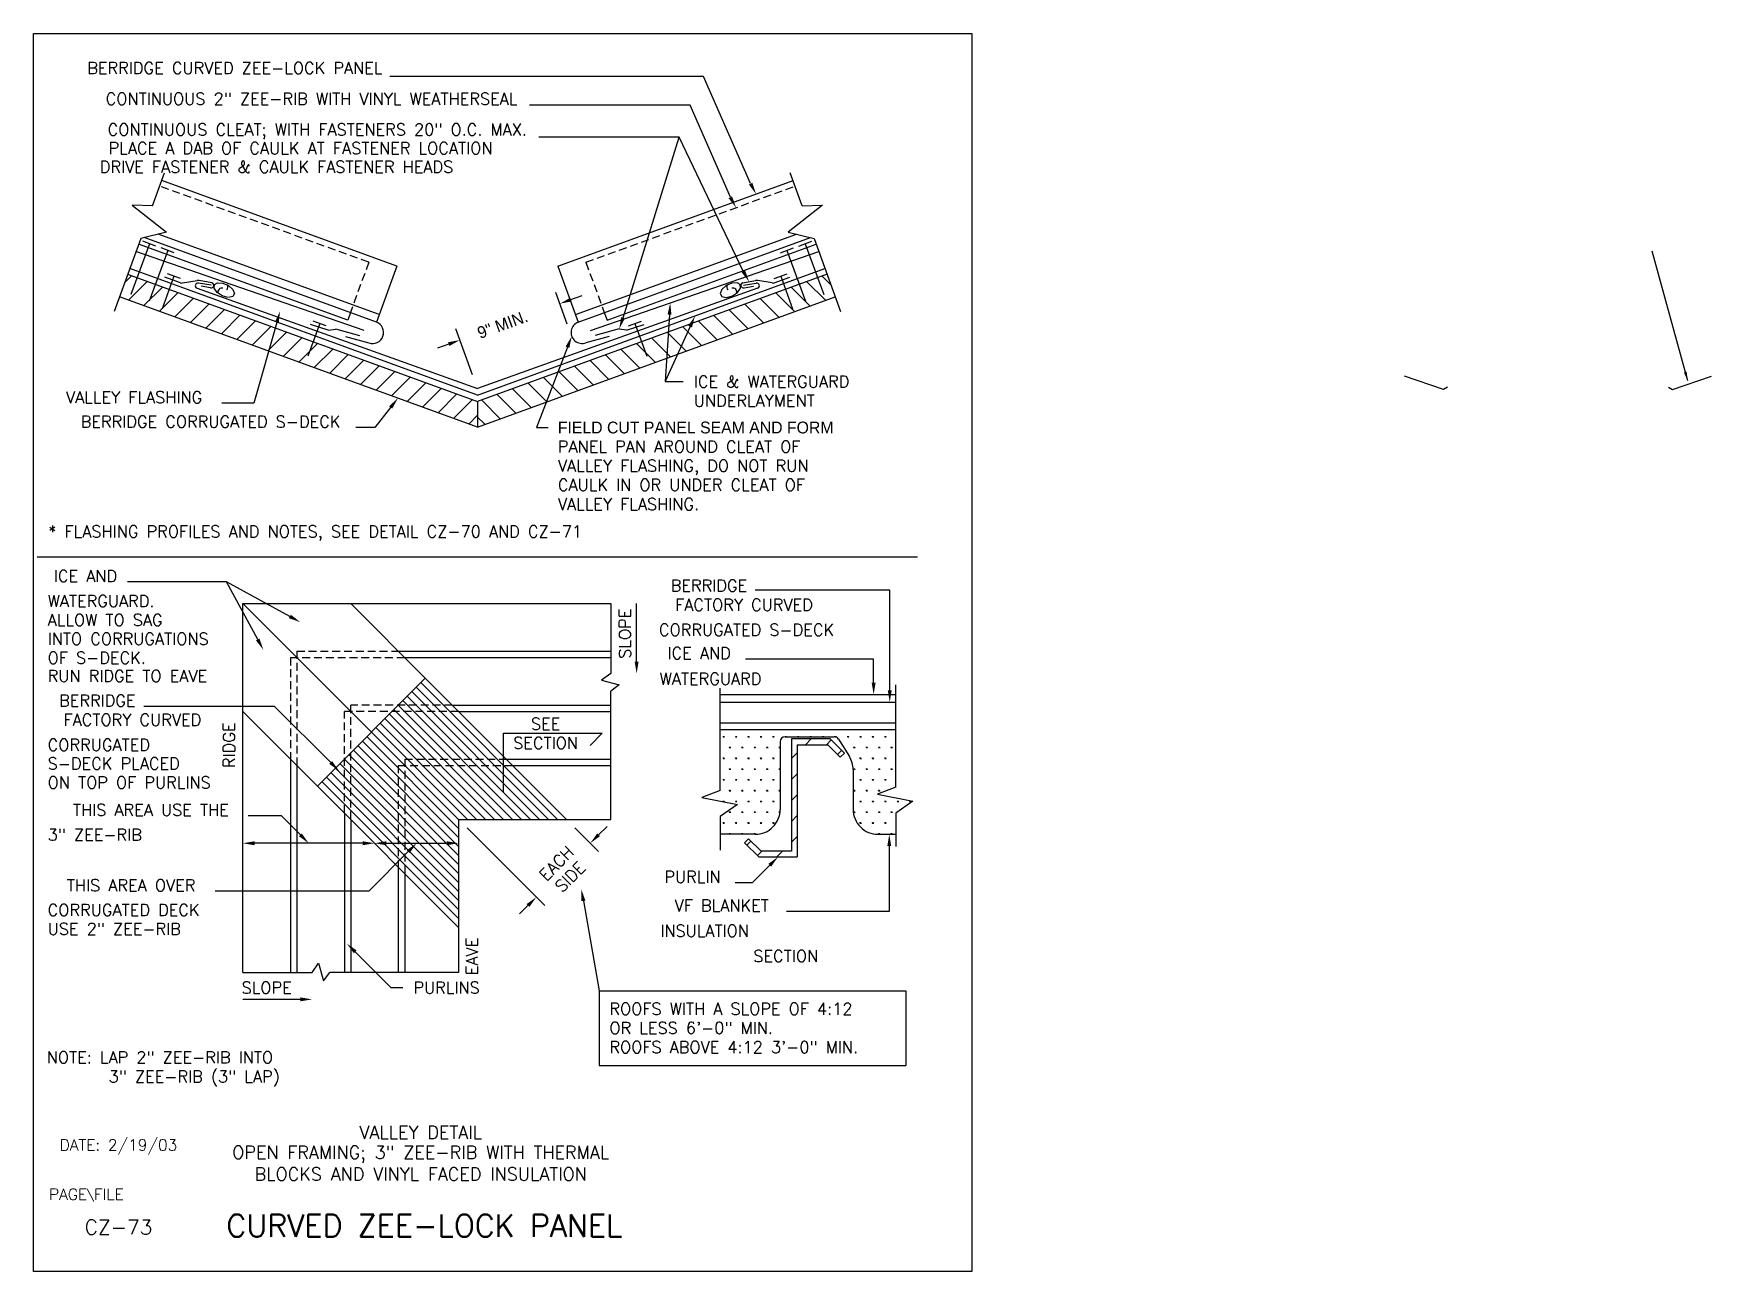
# Model space of a CAD drawing. Extents: x 0 to 67.4, y 0 to 49.7.
import ezdxf
from ezdxf.enums import TextEntityAlignment as Align

# ---------------------------------------------------------------- set-up
doc = ezdxf.new("R2010")
doc.units = 0
doc.header["$LTSCALE"] = 0.633317
doc.header["$MEASUREMENT"] = 0
doc.linetypes.add('HIDDENX2', pattern=[0.75, 0.5, -0.25])
doc.layers.get('0').update_dxf_attribs({"linetype": 'CONTINUOUS'})
for name, color, linetype in [('BORDER', 7, 'CONTINUOUS'), ('CMP-FLSH', 7, 'CONTINUOUS'), ('DIM-TXT', 7, 'CONTINUOUS'), ('STRCTR', 7, 'CONTINUOUS')]:
    doc.layers.add(name, color=color, linetype=linetype)
doc.styles.add('ROMANS', font='romans', dxfattribs={"height": 0.475})
doc.dimstyles.get("Standard").update_dxf_attribs({"dimtxt": 0.18, "dimasz": 0.18, "dimexe": 0.18, "dimexo": 0.0625, "dimgap": 0.09, "dimtad": 0, "dimtih": 1, "dimtoh": 1, "dimdec": 4, "dimzin": 0, "dimtxsty": 'ROMANS', "dimcen": 0.09, "dimazin": 3, "dimtfac": 1, "dimtdec": 4, "dimtofl": 0, "dimtmove": 0, "dimatfit": 3, "dimtolj": 1, "dimtzin": 0})

# ---------------------------------------------------------------- blocks, each defined once
blk = doc.blocks.new('*X0')
at = {"color": 0, "linetype": 'CONTINUOUS'}
for p, q in [((29.25, 22.95), (29.312, 22.95)), ((29.266, 22.95), (29.256, 22.967)), ((29.273, 22.95), (29.273, 22.975)), ((29.281, 22.95), (29.281, 22.981)), ((29.289, 22.95), (29.289, 22.975)), ((29.297, 22.95), (29.307, 22.967)), ((29.75, 22.95), (29.812, 22.95)), ((29.766, 22.95), (29.756, 22.967)), ((29.773, 22.95), (29.773, 22.975)), ((29.781, 22.95), (29.781, 22.981)), ((29.789, 22.95), (29.789, 22.975)), ((29.797, 22.95), (29.807, 22.967)), ((30.25, 22.95), (30.312, 22.95)), ((30.266, 22.95), (30.256, 22.967)), ((30.273, 22.95), (30.273, 22.975)), ((30.281, 22.95), (30.281, 22.981)), ((30.289, 22.95), (30.289, 22.975)), ((30.297, 22.95), (30.307, 22.967)), ((30.75, 22.95), (30.812, 22.95)), ((30.766, 22.95), (30.756, 22.967)), ((30.773, 22.95), (30.773, 22.975)), ((30.781, 22.95), (30.781, 22.981)), ((30.789, 22.95), (30.789, 22.975)), ((30.797, 22.95), (30.807, 22.967)), ((31.25, 22.95), (31.312, 22.95)), ((31.266, 22.95), (31.256, 22.967)), ((31.273, 22.95), (31.273, 22.975)), ((31.281, 22.95), (31.281, 22.981)), ((31.289, 22.95), (31.289, 22.975)), ((31.297, 22.95), (31.307, 22.967)), ((31.763, 22.955), (31.756, 22.967)), ((31.773, 22.955), (31.773, 22.975)), ((31.781, 22.955), (31.781, 22.981)), ((31.789, 22.955), (31.789, 22.975)), ((31.8, 22.955), (31.807, 22.967)), ((32.263, 22.955), (32.256, 22.967)), ((32.273, 22.955), (32.273, 22.975)), ((32.281, 22.955), (32.281, 22.981)), ((32.289, 22.955), (32.289, 22.975)), ((32.3, 22.955), (32.307, 22.967)), ((32.763, 22.955), (32.756, 22.967)), ((32.773, 22.955), (32.773, 22.975)), ((32.781, 22.955), (32.781, 22.981)), ((32.789, 22.955), (32.789, 22.975)), ((32.8, 22.955), (32.807, 22.967)), ((33.263, 22.955), (33.256, 22.967)), ((33.273, 22.955), (33.273, 22.975)), ((33.281, 22.955), (33.281, 22.981)), ((33.289, 22.955), (33.289, 22.975)), ((33.3, 22.955), (33.307, 22.967)), ((33.765, 22.951), (33.756, 22.967)), ((33.77, 22.95), (33.812, 22.95)), ((33.773, 22.95), (33.773, 22.975)), ((33.781, 22.95), (33.781, 22.981)), ((33.789, 22.95), (33.789, 22.975)), ((33.797, 22.95), (33.807, 22.967)), ((34.25, 22.95), (34.312, 22.95)), ((34.266, 22.95), (34.256, 22.967)), ((34.273, 22.95), (34.273, 22.975)), ((34.281, 22.95), (34.281, 22.981)), ((34.289, 22.95), (34.289, 22.975)), ((34.297, 22.95), (34.307, 22.967)), ((34.75, 22.95), (34.812, 22.95)), ((34.766, 22.95), (34.756, 22.967)), ((34.773, 22.95), (34.773, 22.975)), ((34.781, 22.95), (34.781, 22.981)), ((34.789, 22.95), (34.789, 22.975)), ((34.797, 22.95), (34.807, 22.967)), ((35.25, 22.95), (35.312, 22.95)), ((35.266, 22.95), (35.256, 22.967)), ((35.273, 22.95), (35.273, 22.975)), ((35.281, 22.95), (35.281, 22.981)), ((35.289, 22.95), (35.289, 22.975)), ((35.297, 22.95), (35.307, 22.967)), ((35.75, 22.95), (35.812, 22.95)), ((35.766, 22.95), (35.756, 22.967)), ((35.773, 22.95), (35.773, 22.975)), ((35.781, 22.95), (35.781, 22.981)), ((35.789, 22.95), (35.789, 22.975)), ((35.797, 22.95), (35.807, 22.967)), ((29.5, 22.517), (29.562, 22.517)), ((29.516, 22.517), (29.506, 22.534)), ((29.523, 22.517), (29.523, 22.542)), ((29.531, 22.517), (29.531, 22.548)), ((29.539, 22.517), (29.539, 22.542)), ((29.547, 22.517), (29.557, 22.534)), ((30, 22.517), (30.062, 22.517)), ((30.016, 22.517), (30.006, 22.534)), ((30.023, 22.517), (30.023, 22.542)), ((30.031, 22.517), (30.031, 22.548)), ((30.039, 22.517), (30.039, 22.542)), ((30.047, 22.517), (30.057, 22.534)), ((30.5, 22.517), (30.562, 22.517)), ((30.516, 22.517), (30.506, 22.534)), ((30.523, 22.517), (30.523, 22.542)), ((30.531, 22.517), (30.531, 22.548)), ((30.539, 22.517), (30.539, 22.542)), ((30.547, 22.517), (30.557, 22.534)), ((31, 22.517), (31.062, 22.517)), ((31.016, 22.517), (31.006, 22.534)), ((31.023, 22.517), (31.023, 22.542)), ((31.031, 22.517), (31.031, 22.548)), ((31.039, 22.517), (31.039, 22.542)), ((31.047, 22.517), (31.057, 22.534)), ((31.5, 22.517), (31.548, 22.517)), ((31.516, 22.517), (31.506, 22.534)), ((31.523, 22.517), (31.523, 22.542)), ((31.531, 22.517), (31.531, 22.548)), ((31.539, 22.517), (31.539, 22.542)), ((31.547, 22.517), (31.548, 22.519)), ((34.5, 22.517), (34.562, 22.517)), ((34.516, 22.517), (34.506, 22.534)), ((34.523, 22.517), (34.523, 22.542)), ((34.531, 22.517), (34.531, 22.548)), ((34.539, 22.517), (34.539, 22.542)), ((34.547, 22.517), (34.557, 22.534)), ((35, 22.517), (35.062, 22.517)), ((35.016, 22.517), (35.006, 22.534)), ((35.023, 22.517), (35.023, 22.542)), ((35.031, 22.517), (35.031, 22.548)), ((35.039, 22.517), (35.039, 22.542)), ((35.047, 22.517), (35.057, 22.534)), ((35.5, 22.517), (35.562, 22.517)), ((35.516, 22.517), (35.506, 22.534)), ((35.523, 22.517), (35.523, 22.542)), ((35.531, 22.517), (35.531, 22.548)), ((35.539, 22.517), (35.539, 22.542)), ((35.547, 22.517), (35.557, 22.534)), ((36, 22.517), (36.062, 22.517)), ((36.016, 22.517), (36.006, 22.534)), ((36.023, 22.517), (36.023, 22.542)), ((36.031, 22.517), (36.031, 22.548)), ((36.039, 22.517), (36.039, 22.542)), ((36.047, 22.517), (36.057, 22.534)), ((29.25, 22.084), (29.312, 22.084)), ((29.266, 22.084), (29.256, 22.101)), ((29.273, 22.084), (29.273, 22.109)), ((29.281, 22.084), (29.281, 22.115)), ((29.289, 22.084), (29.289, 22.109)), ((29.297, 22.084), (29.307, 22.101)), ((29.5, 21.651), (29.562, 21.651)), ((29.516, 21.651), (29.506, 21.668)), ((29.523, 21.651), (29.523, 21.676)), ((29.531, 21.651), (29.531, 21.682)), ((29.539, 21.651), (29.539, 21.676)), ((29.547, 21.651), (29.557, 21.668)), ((29.75, 22.084), (29.812, 22.084)), ((29.766, 22.084), (29.756, 22.101)), ((29.773, 22.084), (29.773, 22.109)), ((29.781, 22.084), (29.781, 22.115)), ((29.789, 22.084), (29.789, 22.109)), ((29.797, 22.084), (29.807, 22.101)), ((30, 21.651), (30.062, 21.651)), ((30.016, 21.651), (30.006, 21.668)), ((30.023, 21.651), (30.023, 21.676)), ((30.031, 21.651), (30.031, 21.682)), ((30.039, 21.651), (30.039, 21.676)), ((30.047, 21.651), (30.057, 21.668)), ((30.25, 22.084), (30.312, 22.084)), ((30.266, 22.084), (30.256, 22.101)), ((30.273, 22.084), (30.273, 22.109)), ((30.281, 22.084), (30.281, 22.115)), ((30.289, 22.084), (30.289, 22.109)), ((30.297, 22.084), (30.307, 22.101)), ((30.5, 21.651), (30.562, 21.651)), ((30.516, 21.651), (30.506, 21.668)), ((30.523, 21.651), (30.523, 21.676)), ((30.531, 21.651), (30.531, 21.682)), ((30.539, 21.651), (30.539, 21.676)), ((30.547, 21.651), (30.557, 21.668)), ((30.75, 22.084), (30.812, 22.084)), ((30.766, 22.084), (30.756, 22.101)), ((30.773, 22.084), (30.773, 22.109)), ((30.781, 22.084), (30.781, 22.115)), ((30.789, 22.084), (30.789, 22.109)), ((30.797, 22.084), (30.807, 22.101)), ((31, 21.651), (31.062, 21.651)), ((31.016, 21.651), (31.006, 21.668)), ((31.023, 21.651), (31.023, 21.676)), ((31.031, 21.651), (31.031, 21.682)), ((31.039, 21.651), (31.039, 21.676)), ((31.047, 21.651), (31.057, 21.668)), ((31.25, 22.084), (31.312, 22.084)), ((31.266, 22.084), (31.256, 22.101)), ((31.273, 22.084), (31.273, 22.109)), ((31.281, 22.084), (31.281, 22.115)), ((31.289, 22.084), (31.289, 22.109)), ((31.297, 22.084), (31.307, 22.101)), ((31.5, 21.651), (31.548, 21.651)), ((31.516, 21.651), (31.506, 21.668)), ((31.523, 21.651), (31.523, 21.676)), ((31.531, 21.651), (31.531, 21.682)), ((31.539, 21.651), (31.539, 21.676)), ((31.547, 21.651), (31.548, 21.653)), ((34.5, 21.651), (34.562, 21.651)), ((34.516, 21.651), (34.506, 21.668)), ((34.523, 21.651), (34.523, 21.676)), ((34.531, 21.651), (34.531, 21.682)), ((34.539, 21.651), (34.539, 21.676)), ((34.547, 21.651), (34.557, 21.668)), ((34.75, 22.084), (34.812, 22.084)), ((34.766, 22.084), (34.756, 22.101)), ((34.773, 22.084), (34.773, 22.109)), ((34.781, 22.084), (34.781, 22.115)), ((34.789, 22.084), (34.789, 22.109)), ((34.797, 22.084), (34.807, 22.101)), ((35, 21.651), (35.062, 21.651)), ((35.016, 21.651), (35.006, 21.668)), ((35.023, 21.651), (35.023, 21.676)), ((35.031, 21.651), (35.031, 21.682)), ((35.039, 21.651), (35.039, 21.676)), ((35.047, 21.651), (35.057, 21.668)), ((35.25, 22.084), (35.312, 22.084)), ((35.266, 22.084), (35.256, 22.101)), ((35.273, 22.084), (35.273, 22.109)), ((35.281, 22.084), (35.281, 22.115)), ((35.289, 22.084), (35.289, 22.109)), ((35.297, 22.084), (35.307, 22.101)), ((35.5, 21.651), (35.562, 21.651)), ((35.516, 21.651), (35.506, 21.668)), ((35.523, 21.651), (35.523, 21.676)), ((35.531, 21.651), (35.531, 21.682)), ((35.539, 21.651), (35.539, 21.676)), ((35.547, 21.651), (35.557, 21.668)), ((35.75, 22.084), (35.812, 22.084)), ((35.766, 22.084), (35.756, 22.101)), ((35.773, 22.084), (35.773, 22.109)), ((35.781, 22.084), (35.781, 22.115)), ((35.789, 22.084), (35.789, 22.109)), ((35.797, 22.084), (35.807, 22.101)), ((36, 21.651), (36.062, 21.651)), ((36.016, 21.651), (36.006, 21.668)), ((36.023, 21.651), (36.023, 21.676)), ((36.031, 21.651), (36.031, 21.682)), ((36.039, 21.651), (36.039, 21.676)), ((36.047, 21.651), (36.057, 21.668)), ((29.25, 21.218), (29.312, 21.218)), ((29.266, 21.218), (29.256, 21.235)), ((29.273, 21.218), (29.273, 21.243)), ((29.281, 21.218), (29.281, 21.249)), ((29.289, 21.218), (29.289, 21.243)), ((29.297, 21.218), (29.307, 21.235)), ((29.75, 21.218), (29.812, 21.218)), ((29.766, 21.218), (29.756, 21.235)), ((29.773, 21.218), (29.773, 21.243)), ((29.781, 21.218), (29.781, 21.249)), ((29.789, 21.218), (29.789, 21.243)), ((29.797, 21.218), (29.807, 21.235)), ((30.25, 21.218), (30.312, 21.218)), ((30.266, 21.218), (30.256, 21.235)), ((30.273, 21.218), (30.273, 21.243)), ((30.281, 21.218), (30.281, 21.249)), ((30.289, 21.218), (30.289, 21.243)), ((30.297, 21.218), (30.307, 21.235)), ((30.75, 21.218), (30.812, 21.218)), ((30.766, 21.218), (30.756, 21.235)), ((30.773, 21.218), (30.773, 21.243)), ((30.781, 21.218), (30.781, 21.249)), ((30.789, 21.218), (30.789, 21.243)), ((30.797, 21.218), (30.807, 21.235)), ((31.25, 21.218), (31.312, 21.218)), ((31.266, 21.218), (31.256, 21.235)), ((31.273, 21.218), (31.273, 21.243)), ((31.281, 21.218), (31.281, 21.249)), ((31.289, 21.218), (31.289, 21.243)), ((31.297, 21.218), (31.307, 21.235)), ((34.75, 21.218), (34.812, 21.218)), ((34.766, 21.218), (34.756, 21.235)), ((34.773, 21.218), (34.773, 21.243)), ((34.781, 21.218), (34.781, 21.249)), ((34.789, 21.218), (34.789, 21.243)), ((34.797, 21.218), (34.807, 21.235)), ((35.25, 21.218), (35.312, 21.218)), ((35.266, 21.218), (35.256, 21.235)), ((35.273, 21.218), (35.273, 21.243)), ((35.281, 21.218), (35.281, 21.249)), ((35.289, 21.218), (35.289, 21.243)), ((35.297, 21.218), (35.307, 21.235)), ((35.75, 21.218), (35.812, 21.218)), ((35.766, 21.218), (35.756, 21.235)), ((35.773, 21.218), (35.773, 21.243)), ((35.781, 21.218), (35.781, 21.249)), ((35.789, 21.218), (35.789, 21.243)), ((35.797, 21.218), (35.807, 21.235)), ((29.25, 20.352), (29.312, 20.352)), ((29.266, 20.352), (29.256, 20.369)), ((29.273, 20.352), (29.273, 20.377)), ((29.281, 20.352), (29.281, 20.383)), ((29.289, 20.352), (29.289, 20.377)), ((29.297, 20.352), (29.307, 20.369)), ((29.5, 20.785), (29.562, 20.785)), ((29.516, 20.785), (29.506, 20.802)), ((29.523, 20.785), (29.523, 20.81)), ((29.531, 20.785), (29.531, 20.816)), ((29.539, 20.785), (29.539, 20.81)), ((29.547, 20.785), (29.557, 20.802)), ((29.75, 20.352), (29.812, 20.352)), ((29.766, 20.352), (29.756, 20.369)), ((29.773, 20.352), (29.773, 20.377)), ((29.781, 20.352), (29.781, 20.383)), ((29.789, 20.352), (29.789, 20.377)), ((29.797, 20.352), (29.807, 20.369)), ((30, 20.785), (30.062, 20.785)), ((30.016, 20.785), (30.006, 20.802)), ((30.023, 20.785), (30.023, 20.81)), ((30.031, 20.785), (30.031, 20.816)), ((30.039, 20.785), (30.039, 20.81)), ((30.047, 20.785), (30.057, 20.802)), ((30.25, 20.352), (30.312, 20.352)), ((30.266, 20.352), (30.256, 20.369)), ((30.273, 20.352), (30.273, 20.377)), ((30.281, 20.352), (30.281, 20.383)), ((30.289, 20.352), (30.289, 20.377)), ((30.297, 20.352), (30.307, 20.369)), ((30.5, 20.785), (30.562, 20.785)), ((30.516, 20.785), (30.506, 20.802)), ((30.523, 20.785), (30.523, 20.81)), ((30.531, 20.785), (30.531, 20.816)), ((30.539, 20.785), (30.539, 20.81)), ((30.547, 20.785), (30.557, 20.802)), ((30.75, 20.352), (30.812, 20.352)), ((30.766, 20.352), (30.756, 20.369)), ((30.773, 20.352), (30.773, 20.377)), ((30.781, 20.352), (30.781, 20.383)), ((30.789, 20.352), (30.789, 20.377)), ((30.797, 20.352), (30.807, 20.369)), ((31, 20.785), (31.062, 20.785)), ((31.016, 20.785), (31.006, 20.802)), ((31.023, 20.785), (31.023, 20.81)), ((31.031, 20.785), (31.031, 20.816)), ((31.039, 20.785), (31.039, 20.81)), ((31.047, 20.785), (31.057, 20.802)), ((31.25, 20.352), (31.312, 20.352)), ((31.266, 20.352), (31.256, 20.369)), ((31.273, 20.352), (31.273, 20.377)), ((31.281, 20.352), (31.281, 20.383)), ((31.289, 20.352), (31.289, 20.377)), ((31.297, 20.352), (31.307, 20.369)), ((31.5, 20.785), (31.548, 20.785)), ((31.516, 20.785), (31.506, 20.802)), ((31.523, 20.785), (31.523, 20.81)), ((31.531, 20.785), (31.531, 20.816)), ((31.539, 20.785), (31.539, 20.81)), ((31.547, 20.785), (31.548, 20.787)), ((34.5, 20.785), (34.562, 20.785)), ((34.516, 20.785), (34.506, 20.802)), ((34.523, 20.785), (34.523, 20.81)), ((34.531, 20.785), (34.531, 20.816)), ((34.539, 20.785), (34.539, 20.81)), ((34.547, 20.785), (34.557, 20.802)), ((34.75, 20.352), (34.812, 20.352)), ((34.766, 20.352), (34.756, 20.369)), ((34.773, 20.352), (34.773, 20.377)), ((34.781, 20.352), (34.781, 20.383)), ((34.789, 20.352), (34.789, 20.377)), ((34.797, 20.352), (34.807, 20.369)), ((35, 20.785), (35.062, 20.785)), ((35.016, 20.785), (35.006, 20.802)), ((35.023, 20.785), (35.023, 20.81)), ((35.031, 20.785), (35.031, 20.816)), ((35.039, 20.785), (35.039, 20.81)), ((35.047, 20.785), (35.057, 20.802)), ((35.25, 20.352), (35.312, 20.352)), ((35.266, 20.352), (35.256, 20.369)), ((35.273, 20.352), (35.273, 20.377)), ((35.281, 20.352), (35.281, 20.383)), ((35.289, 20.352), (35.289, 20.377)), ((35.297, 20.352), (35.307, 20.369)), ((35.5, 20.785), (35.562, 20.785)), ((35.516, 20.785), (35.506, 20.802)), ((35.523, 20.785), (35.523, 20.81)), ((35.531, 20.785), (35.531, 20.816)), ((35.539, 20.785), (35.539, 20.81)), ((35.547, 20.785), (35.557, 20.802)), ((35.75, 20.352), (35.812, 20.352)), ((35.766, 20.352), (35.756, 20.369)), ((35.773, 20.352), (35.773, 20.377)), ((35.781, 20.352), (35.781, 20.383)), ((35.789, 20.352), (35.789, 20.377)), ((35.797, 20.352), (35.807, 20.369)), ((36.25, 20.352), (36.312, 20.352)), ((36.266, 20.352), (36.256, 20.369)), ((36.273, 20.352), (36.273, 20.377)), ((36.281, 20.352), (36.281, 20.383)), ((36.289, 20.352), (36.289, 20.377)), ((36.297, 20.352), (36.307, 20.369)), ((36.75, 20.352), (36.812, 20.352)), ((36.766, 20.352), (36.756, 20.369)), ((36.773, 20.352), (36.773, 20.377)), ((36.781, 20.352), (36.781, 20.383)), ((36.789, 20.352), (36.789, 20.377)), ((36.797, 20.352), (36.807, 20.369)), ((29.5, 19.919), (29.562, 19.919)), ((29.516, 19.919), (29.506, 19.936)), ((29.523, 19.919), (29.523, 19.944)), ((29.531, 19.919), (29.531, 19.95)), ((29.539, 19.919), (29.539, 19.944)), ((29.547, 19.919), (29.557, 19.936)), ((30, 19.919), (30.062, 19.919)), ((30.016, 19.919), (30.006, 19.936)), ((30.023, 19.919), (30.023, 19.944)), ((30.031, 19.919), (30.031, 19.95)), ((30.039, 19.919), (30.039, 19.944)), ((30.047, 19.919), (30.057, 19.936)), ((30.5, 19.919), (30.562, 19.919)), ((30.516, 19.919), (30.506, 19.936)), ((30.523, 19.919), (30.523, 19.944)), ((30.531, 19.919), (30.531, 19.95)), ((30.539, 19.919), (30.539, 19.944)), ((30.547, 19.919), (30.557, 19.936)), ((31, 19.919), (31.062, 19.919)), ((31.016, 19.919), (31.006, 19.936)), ((31.023, 19.919), (31.023, 19.944)), ((31.031, 19.919), (31.031, 19.95)), ((31.039, 19.919), (31.039, 19.944)), ((31.047, 19.919), (31.057, 19.936)), ((31.5, 19.919), (31.542, 19.919)), ((31.516, 19.919), (31.506, 19.936)), ((31.523, 19.919), (31.523, 19.944)), ((31.531, 19.919), (31.531, 19.95)), ((31.539, 19.919), (31.539, 19.944)), ((34.5, 19.919), (34.562, 19.919)), ((34.516, 19.919), (34.506, 19.936)), ((34.523, 19.919), (34.523, 19.944)), ((34.531, 19.919), (34.531, 19.95)), ((34.539, 19.919), (34.539, 19.944)), ((34.547, 19.919), (34.557, 19.936)), ((35, 19.919), (35.062, 19.919)), ((35.016, 19.919), (35.006, 19.936)), ((35.023, 19.919), (35.023, 19.944)), ((35.031, 19.919), (35.031, 19.95)), ((35.039, 19.919), (35.039, 19.944)), ((35.047, 19.919), (35.057, 19.936)), ((35.5, 19.919), (35.562, 19.919)), ((35.516, 19.919), (35.506, 19.936)), ((35.523, 19.919), (35.523, 19.944)), ((35.531, 19.919), (35.531, 19.95)), ((35.539, 19.919), (35.539, 19.944)), ((35.547, 19.919), (35.557, 19.936)), ((36, 19.919), (36.062, 19.919)), ((36.016, 19.919), (36.006, 19.936)), ((36.023, 19.919), (36.023, 19.944)), ((36.031, 19.919), (36.031, 19.95)), ((36.039, 19.919), (36.039, 19.944)), ((36.047, 19.919), (36.057, 19.936)), ((29.25, 19.486), (29.312, 19.486)), ((29.266, 19.486), (29.256, 19.503)), ((29.273, 19.486), (29.273, 19.511)), ((29.281, 19.486), (29.281, 19.517)), ((29.289, 19.486), (29.289, 19.511)), ((29.297, 19.486), (29.307, 19.503)), ((29.5, 19.053), (29.562, 19.053)), ((29.516, 19.053), (29.506, 19.07)), ((29.523, 19.053), (29.523, 19.078)), ((29.531, 19.053), (29.531, 19.084)), ((29.539, 19.053), (29.539, 19.078)), ((29.547, 19.053), (29.557, 19.07)), ((29.75, 19.486), (29.812, 19.486)), ((29.766, 19.486), (29.756, 19.503)), ((29.773, 19.486), (29.773, 19.511)), ((29.781, 19.486), (29.781, 19.517)), ((29.789, 19.486), (29.789, 19.511)), ((29.797, 19.486), (29.807, 19.503)), ((30, 19.053), (30.062, 19.053)), ((30.016, 19.053), (30.006, 19.07)), ((30.023, 19.053), (30.023, 19.078)), ((30.031, 19.053), (30.031, 19.084)), ((30.039, 19.053), (30.039, 19.078)), ((30.047, 19.053), (30.057, 19.07)), ((30.25, 19.486), (30.312, 19.486)), ((30.266, 19.486), (30.256, 19.503)), ((30.273, 19.486), (30.273, 19.511)), ((30.281, 19.486), (30.281, 19.517)), ((30.289, 19.486), (30.289, 19.511)), ((30.297, 19.486), (30.307, 19.503)), ((30.5, 19.053), (30.562, 19.053)), ((30.516, 19.053), (30.506, 19.07)), ((30.523, 19.053), (30.523, 19.078)), ((30.531, 19.053), (30.531, 19.084)), ((30.539, 19.053), (30.539, 19.078)), ((30.547, 19.053), (30.557, 19.07)), ((30.75, 19.486), (30.812, 19.486)), ((30.766, 19.486), (30.756, 19.503)), ((30.773, 19.486), (30.773, 19.511)), ((30.781, 19.486), (30.781, 19.517)), ((30.789, 19.486), (30.789, 19.511)), ((30.797, 19.486), (30.807, 19.503)), ((31.25, 19.486), (31.312, 19.486)), ((31.266, 19.486), (31.256, 19.503)), ((31.273, 19.486), (31.273, 19.511)), ((31.281, 19.486), (31.281, 19.517)), ((31.289, 19.486), (31.289, 19.511)), ((31.297, 19.486), (31.307, 19.503)), ((34.75, 19.486), (34.812, 19.486)), ((34.766, 19.486), (34.756, 19.503)), ((34.773, 19.486), (34.773, 19.511)), ((34.781, 19.486), (34.781, 19.517)), ((34.789, 19.486), (34.789, 19.511)), ((34.797, 19.486), (34.807, 19.503)), ((35.25, 19.486), (35.312, 19.486)), ((35.266, 19.486), (35.256, 19.503)), ((35.273, 19.486), (35.273, 19.511)), ((35.281, 19.486), (35.281, 19.517)), ((35.289, 19.486), (35.289, 19.511)), ((35.297, 19.486), (35.307, 19.503)), ((35.5, 19.053), (35.562, 19.053)), ((35.516, 19.053), (35.506, 19.07)), ((35.523, 19.053), (35.523, 19.078)), ((35.531, 19.053), (35.531, 19.084)), ((35.539, 19.053), (35.539, 19.078)), ((35.547, 19.053), (35.557, 19.07)), ((35.75, 19.486), (35.812, 19.486)), ((35.766, 19.486), (35.756, 19.503)), ((35.773, 19.486), (35.773, 19.511)), ((35.781, 19.486), (35.781, 19.517)), ((35.789, 19.486), (35.789, 19.511)), ((35.797, 19.486), (35.807, 19.503)), ((36, 19.053), (36.062, 19.053)), ((36.016, 19.053), (36.006, 19.07)), ((36.023, 19.053), (36.023, 19.078)), ((36.031, 19.053), (36.031, 19.084)), ((36.039, 19.053), (36.039, 19.078)), ((36.047, 19.053), (36.057, 19.07))]:
    blk.add_line(p, q, dxfattribs=at)
blk = doc.blocks.new('*X1')
at = {"color": 0, "linetype": 'CONTINUOUS'}
for p, q in [((32.426, 22.349), (32.654, 22.578)), ((33.265, 22.349), (33.454, 22.538)), ((31.865, 21.789), (32.094, 22.018)), ((33.712, 21.957), (33.874, 22.118)), ((31.865, 20.949), (32.094, 21.178)), ((31.865, 20.109), (32.094, 20.338)), ((31.865, 19.27), (32.094, 19.499)), ((30.07, 18.314), (30.232, 18.476)), ((31.865, 18.43), (32.094, 18.659)), ((30.49, 17.894), (30.663, 18.068)), ((31.274, 17.839), (31.503, 18.068))]:
    blk.add_line(p, q, dxfattribs=at)
blk = doc.blocks.new('*X3')
at = {"color": 0, "linetype": 'CONTINUOUS'}
for p, q in [((8.162, 16.117), (8.387, 16.342)), ((8.288, 15.58), (8.873, 16.165)), ((8.774, 15.403), (9.359, 15.988)), ((9.26, 15.226), (9.845, 15.811)), ((9.746, 15.049), (10.331, 15.634)), ((10.232, 14.872), (10.817, 15.457)), ((10.718, 14.695), (11.303, 15.28)), ((11.204, 14.518), (11.789, 15.104)), ((11.69, 14.341), (12.275, 14.927)), ((12.176, 14.165), (12.761, 14.75)), ((12.662, 13.988), (13.247, 14.573)), ((13.148, 13.811), (13.733, 14.396)), ((13.634, 13.634), (14.219, 14.219)), ((14.12, 13.457), (14.705, 14.042)), ((14.606, 13.28), (15.191, 13.865)), ((15.092, 13.103), (15.677, 13.688)), ((15.578, 12.926), (16.163, 13.511)), ((16.064, 12.749), (16.649, 13.335)), ((16.55, 12.573), (17.135, 13.158)), ((17.036, 12.396), (17.621, 12.981)), ((17.522, 12.219), (18.107, 12.804)), ((18.008, 12.042), (18.593, 12.627)), ((18.494, 11.865), (19.079, 12.45)), ((18.98, 11.688), (19.242, 11.95))]:
    blk.add_line(p, q, dxfattribs=at)
blk = doc.blocks.new('*X4')
at = {"color": 0, "linetype": 'CONTINUOUS'}
for p, q in [((29.685, 15.393), (29.1, 15.978)), ((30.171, 15.57), (29.586, 16.155)), ((30.343, 16.061), (30.072, 16.332)), ((28.227, 14.863), (27.642, 15.448)), ((28.713, 15.04), (28.128, 15.625)), ((29.199, 15.216), (28.614, 15.802)), ((26.769, 14.332), (26.183, 14.917)), ((27.255, 14.509), (26.669, 15.094)), ((27.741, 14.686), (27.155, 15.271)), ((25.311, 13.801), (24.725, 14.386)), ((25.797, 13.978), (25.211, 14.563)), ((26.283, 14.155), (25.697, 14.74)), ((23.853, 13.271), (23.267, 13.856)), ((24.339, 13.447), (23.753, 14.033)), ((24.825, 13.624), (24.239, 14.21)), ((22.394, 12.74), (21.809, 13.325)), ((22.88, 12.917), (22.295, 13.502)), ((23.366, 13.094), (22.781, 13.679)), ((20.936, 12.209), (20.351, 12.794)), ((21.422, 12.386), (20.837, 12.971)), ((21.908, 12.563), (21.323, 13.148)), ((19.964, 11.855), (19.379, 12.441)), ((20.45, 12.032), (19.865, 12.617)), ((19.478, 11.679), (19.242, 11.915))]:
    blk.add_line(p, q, dxfattribs=at)

msp = doc.modelspace()

# ---------------------------------------------------------------- linework, layer by layer
at = {"color": 5, "linetype": 'CONTINUOUS'}
for p, q in [((0, 0), (0, 49.733)), ((0, 49.733), (37.715, 49.733)), ((37.715, 49.733), (37.715, 0)), ((37.715, 0), (0, 0))]:
    msp.add_line(p, q, dxfattribs=at)
at = {"color": 1}
for p, q in [((56.679, 35.428), (55.11, 35.97)), ((65.88, 35.428), (67.449, 35.97)), ((56.838, 35.525), (56.679, 35.428)), ((65.721, 35.525), (65.88, 35.428))]:
    msp.add_line(p, q, dxfattribs=at)
at = {"layer": 'BORDER', "color": 5, "linetype": 'CONTINUOUS'}
msp.add_line((0.148, 28.706), (35.531, 28.706), dxfattribs=at)
at = {"layer": 'CMP-FLSH', "color": 9, "linetype": 'HIDDENX2'}
for p, q in [((13.473, 40.543), (5.07, 43.602)), ((22.206, 40.543), (30.61, 43.602)), ((13.473, 40.543), (12.737, 38.52)), ((22.206, 40.543), (22.942, 38.52))]:
    msp.add_line(p, q, dxfattribs=at)
at = {"layer": 'CMP-FLSH', "color": 1, "linetype": 'CONTINUOUS'}
for p, q in [((14.598, 40.384), (5.151, 43.823)), ((21.082, 40.384), (30.529, 43.823)), ((12.628, 38.22), (4.224, 41.278)), ((13.781, 38.14), (4.449, 41.537)), ((13.891, 38.441), (5.009, 41.674)), ((21.789, 38.441), (30.67, 41.674)), ((21.898, 38.14), (31.23, 41.537)), ((23.052, 38.22), (31.455, 41.278)), ((5.903, 39.72), (5.273, 39.949)), ((5.985, 39.713), (6.571, 39.815)), ((7.171, 39.721), (6.662, 39.811)), ((14.598, 40.384), (13.781, 38.14)), ((21.082, 40.384), (21.898, 38.14)), ((28.509, 39.721), (29.017, 39.811)), ((29.694, 39.713), (29.109, 39.815)), ((29.777, 39.72), (30.407, 39.949)), ((6.58, 39.503), (17.84, 35.479)), ((7.143, 39.618), (6.635, 39.708)), ((7.116, 39.516), (6.737, 39.583)), ((29.1, 39.503), (17.84, 35.479)), ((28.536, 39.618), (29.045, 39.708)), ((28.564, 39.516), (28.942, 39.583)), ((12.737, 38.52), (12.628, 38.22)), ((22.942, 38.52), (23.052, 38.22)), ((11.845, 37.812), (11.133, 38.049)), ((11.845, 37.812), (12.138, 37.863)), ((12.135, 37.864), (13.108, 37.603)), ((23.545, 37.864), (22.571, 37.603)), ((23.834, 37.812), (23.542, 37.863)), ((23.834, 37.812), (24.547, 38.049)), ((12.54, 37.56), (13.478, 37.308)), ((23.14, 37.56), (22.201, 37.308))]:
    msp.add_line(p, q, dxfattribs=at)
at = {"layer": 'CMP-FLSH', "color": 6, "linetype": 'CONTINUOUS'}
for p, q in [((4.657, 41.291), (3.916, 39.253)), ((4.921, 41.195), (4.394, 41.387)), ((30.759, 41.195), (31.285, 41.387)), ((31.022, 41.291), (31.764, 39.253)), ((13.293, 37.807), (4.115, 40.977)), ((5.395, 41.022), (4.653, 38.984)), ((5.658, 40.927), (5.132, 41.118)), ((22.387, 37.807), (31.565, 40.977)), ((30.022, 40.927), (30.548, 41.118)), ((30.285, 41.022), (31.027, 38.984)), ((17.84, 35.205), (3.865, 40.291)), ((5.643, 39.985), (5.167, 38.678)), ((5.906, 39.889), (5.379, 40.081)), ((17.84, 35.205), (31.815, 40.291)), ((29.774, 39.889), (30.3, 40.081)), ((30.037, 39.985), (30.513, 38.678)), ((11.503, 38.084), (11.027, 36.777)), ((11.766, 37.989), (11.239, 38.18)), ((23.914, 37.989), (24.44, 38.18)), ((24.177, 38.084), (24.653, 36.777)), ((13.579, 21.67), (8.415, 26.833)), ((15.748, 23.839), (12.753, 26.833)), ((11.41, 19.5), (15.748, 23.839)), ((27.607, 23.177), (34.656, 23.177)), ((11.41, 19.5), (8.415, 22.495))]:
    msp.add_line(p, q, dxfattribs=at)
at = {"layer": 'CMP-FLSH', "color": 4, "linetype": 'CONTINUOUS'}
for p, q in [((27.607, 22.874), (34.656, 22.874)), ((27.607, 22.037), (34.656, 22.037))]:
    msp.add_line(p, q, dxfattribs=at)
at = {"layer": 'CMP-FLSH', "color": 6, "linetype": 'CONTINUOUS', "extrusion": (0, 0, -1), "flags": 128}
for points in [[(-7.815, 39.134), (-7.588, 39.197), (-7.383, 39.333), (-7.266, 39.499), (-7.272, 39.645), (-7.4, 39.723), (-7.61, 39.711), (-7.836, 39.611), (-8.008, 39.455), (-8.072, 39.292), (-8.009, 39.172), (-7.837, 39.132)], [(-27.864, 39.134), (-28.092, 39.197), (-28.296, 39.333), (-28.414, 39.499), (-28.407, 39.645), (-28.279, 39.723), (-28.07, 39.711), (-27.844, 39.611), (-27.672, 39.455), (-27.607, 39.292), (-27.671, 39.172), (-27.842, 39.132)]]:
    msp.add_lwpolyline(points, dxfattribs=at)
at = {"layer": 'CMP-FLSH', "color": 1, "linetype": 'CONTINUOUS'}
for centre, radius, start, end in [((6.608, 39.606), 0.212, 75.00016, 99.89261), ((29.072, 39.606), 0.212, 80.10739, 104.99984), ((5.958, 39.87), 0.16, 250, 279.89261), ((6.608, 39.606), 0.106, 75.00016, 255.00016), ((7.143, 39.618), 0.106, 255.00016, 75.00016), ((28.536, 39.618), 0.106, 104.99984, 284.99984), ((29.072, 39.606), 0.106, 284.99984, 104.99984), ((29.722, 39.87), 0.16, 260.10739, 290), ((13.63, 37.724), 0.443, 250.00001, 70.00001), ((22.05, 37.724), 0.443, 109.99999, 289.99999)]:
    msp.add_arc(centre, radius, start, end, dxfattribs=at)
at = {"layer": 'CMP-FLSH', "color": 6, "linetype": 'CONTINUOUS'}
for centre, radius, start, end in [((7.573, 39.347), 0.163, 75.35561, 197.71688), ((7.651, 39.549), 0.162, 315.04758, 32.4277), ((28.029, 39.549), 0.162, 147.5723, 224.95242), ((28.107, 39.347), 0.163, 342.28312, 104.64439)]:
    msp.add_arc(centre, radius, start, end, dxfattribs=at)
at = {"layer": 'DIM-TXT', "color": 3, "linetype": 'CONTINUOUS'}
for p, q in [((26.936, 48.003), (14.324, 48.003)), ((28.825, 43.704), (26.936, 48.003)), ((26.392, 46.859), (19.931, 46.859)), ((28.01, 43.155), (26.392, 46.859)), ((25.95, 45.576), (20.315, 45.576)), ((28.532, 40.181), (25.95, 45.576)), ((21.455, 38.064), (20.995, 39.328)), ((21.604, 39.045), (22.05, 39.207)), ((9.779, 38.123), (8.858, 34.884)), ((17.642, 36.023), (16.972, 37.864)), ((25.564, 38.442), (25.388, 35.751)), ((26.394, 37.958), (25.388, 35.751)), ((16.688, 37.255), (16.242, 37.093)), ((25.388, 35.751), (26.114, 35.751)), ((8.858, 34.884), (7.57, 34.884)), ((14.354, 34.712), (13.719, 33.903)), ((13.719, 33.903), (12.958, 33.903)), ((7.758, 27.7), (3.771, 27.7)), ((10.302, 26.314), (7.758, 27.7)), ((9.011, 25.39), (7.758, 27.7)), ((34.418, 27.367), (29.011, 27.367)), ((34.418, 23.349), (34.418, 27.367)), ((24.244, 24.496), (24.244, 26.831)), ((33.771, 24.605), (28.613, 24.605)), ((33.771, 23.652), (33.771, 24.605)), ((9.691, 22.697), (4.43, 22.697)), ((11.947, 20.444), (9.691, 22.697)), ((9.963, 18.304), (8.631, 18.304)), ((10.726, 17.539), (9.963, 18.304)), ((13.232, 17.203), (8.89, 17.203)), ((15.062, 16.867), (13.473, 15.274)), ((14.182, 17.203), (16.613, 17.203)), ((34.399, 17.088), (34.399, 14.463)), ((29.591, 16.316), (28.891, 15.617)), ((28.891, 15.617), (28.202, 15.617)), ((13.473, 15.274), (7.3, 15.274)), ((34.399, 14.463), (30.271, 14.463)), ((12.934, 12.834), (14.368, 11.401)), ((10.725, 10.931), (8.415, 10.931)), ((14.368, 11.401), (14.843, 11.401))]:
    msp.add_line(p, q, dxfattribs=at)
at = {"layer": 'DIM-TXT', "color": 1, "linetype": 'CONTINUOUS'}
for p, q in [((18.896, 19.244), (18.896, 21.619)), ((18.896, 21.619), (22.864, 21.619)), ((22.864, 21.619), (22.375, 21.13)), ((22.734, 11.277), (35.059, 11.277)), ((22.734, 11.277), (22.734, 8.268)), ((35.059, 11.277), (35.059, 8.268)), ((22.734, 8.268), (35.059, 8.268))]:
    msp.add_line(p, q, dxfattribs=at)
at = {"layer": 'DIM-TXT', "color": 4, "linetype": 'CONTINUOUS'}
msp.add_line((22.102, 14.89), (22.734, 11.277), dxfattribs=at)
at = {"layer": 'DIM-TXT', "color": 3, "linetype": 'CONTINUOUS', "flags": 128}
msp.add_lwpolyline([(21.462, 37.13), (20.215, 33.905), (20.69, 33.905)], dxfattribs=at)
at = {"layer": 'DIM-TXT', "color": 3, "linetype": 'CONTINUOUS'}
for points in [[(28.079, 43.193), (27.94, 43.116), (28.24, 42.739)], [(28.895, 43.74), (28.755, 43.667), (29.045, 43.283)], [(28.602, 40.219), (28.463, 40.143), (28.763, 39.766)], [(9.703, 38.145), (9.855, 38.101), (9.909, 38.58)], [(21.577, 39.119), (21.631, 38.97), (21.157, 38.882)], [(16.661, 37.33), (16.715, 37.181), (17.134, 37.418)], [(14.292, 34.761), (14.417, 34.663), (14.648, 35.085)], [(10.34, 26.384), (10.264, 26.245), (10.719, 26.087)], [(9.081, 25.427), (8.942, 25.352), (9.238, 24.972)], [(24.323, 24.496), (24.164, 24.496), (24.244, 24.021)], [(33.85, 23.652), (33.692, 23.652), (33.771, 23.177)], [(34.497, 23.349), (34.339, 23.349), (34.418, 22.874)], [(12.003, 20.5), (11.891, 20.388), (12.283, 20.109)], [(10.782, 17.595), (10.67, 17.484), (11.061, 17.203)], [(34.32, 17.088), (34.478, 17.088), (34.399, 17.563)], [(8.89, 17.282), (8.89, 17.124), (8.415, 17.203)], [(13.232, 17.282), (13.232, 17.124), (13.707, 17.203)], [(14.182, 17.282), (14.182, 17.124), (13.707, 17.203)], [(15.006, 16.923), (15.118, 16.811), (15.397, 17.203)], [(16.613, 17.282), (16.613, 17.124), (17.088, 17.203)], [(29.647, 16.26), (29.535, 16.372), (29.927, 16.652)], [(12.878, 12.778), (12.99, 12.89), (12.598, 13.17)], [(10.725, 11.01), (10.725, 10.851), (11.2, 10.931)]]:
    msp.add_solid(points, dxfattribs=at)
at = {"layer": 'DIM-TXT', "color": 3, "linetype": 'CONTINUOUS', "extrusion": (0, 0, -1)}
for points in [[(-25.485, 38.447), (-25.595, 38.915), (-25.643, 38.436)], [(-26.322, 37.991), (-26.591, 38.39), (-26.466, 37.925)], [(-21.389, 37.159), (-21.634, 37.573), (-21.536, 37.101)]]:
    msp.add_solid(points, dxfattribs=at)
at = {"layer": 'DIM-TXT', "color": 4, "linetype": 'CONTINUOUS'}
msp.add_solid([(22.024, 14.876), (22.18, 14.903), (22.02, 15.357)], dxfattribs=at)
at = {"layer": 'STRCTR', "color": 2, "linetype": 'CONTINUOUS'}
for p, q in [((4.782, 42.81), (5.263, 44.131)), ((30.898, 42.81), (30.417, 44.131)), ((3.959, 42.841), (5.338, 41.754)), ((4.782, 42.81), (3.959, 42.841)), ((31.721, 42.841), (30.341, 41.754)), ((30.898, 42.81), (31.721, 42.841)), ((4.306, 41.502), (3.237, 38.565)), ((5.338, 41.754), (4.306, 41.502)), ((30.341, 41.754), (31.374, 41.502)), ((31.374, 41.502), (32.443, 38.565)), ((23.206, 26.833), (23.206, 24.024)), ((23.206, 24.024), (22.83, 23.761)), ((22.83, 23.761), (23.536, 23.57)), ((23.536, 23.57), (23.206, 23.308)), ((23.206, 18.16), (23.206, 23.308)), ((27.607, 19.317), (27.607, 23.432)), ((34.656, 19.456), (34.656, 23.571)), ((27.607, 19.317), (26.87, 19.038)), ((26.87, 19.038), (28.294, 18.759)), ((34.656, 19.456), (33.919, 19.177)), ((33.919, 19.177), (35.342, 18.898)), ((35.342, 18.898), (34.656, 18.41)), ((28.294, 18.759), (27.607, 18.271)), ((27.607, 18.271), (27.607, 16.928)), ((34.656, 18.41), (34.656, 17.067)), ((11.197, 12.007), (11.459, 12.383)), ((11.459, 12.383), (11.65, 11.677)), ((8.415, 12.007), (11.197, 12.007)), ((11.65, 11.677), (11.912, 12.007)), ((17.088, 12.007), (11.912, 12.007))]:
    msp.add_line(p, q, dxfattribs=at)
at = {"layer": 'STRCTR', "color": 4, "linetype": 'CONTINUOUS'}
for p, q in [((3.782, 40.062), (17.84, 34.945)), ((31.898, 40.062), (17.84, 34.945)), ((17.84, 33.924), (3.453, 39.16)), ((17.84, 33.924), (32.226, 39.16)), ((17.84, 34.945), (17.84, 33.924)), ((8.415, 26.833), (23.206, 26.833)), ((8.415, 12.007), (8.415, 26.833)), ((14.664, 24.922), (23.206, 24.922)), ((14.922, 24.665), (23.206, 24.665)), ((15.567, 23.658), (21.064, 18.16)), ((15.748, 23.839), (21.426, 18.16)), ((14.844, 22.935), (19.618, 18.16)), ((15.025, 23.115), (19.98, 18.16)), ((15.205, 23.296), (20.341, 18.16)), ((15.386, 23.477), (20.703, 18.16)), ((14.302, 22.392), (18.534, 18.16)), ((14.482, 22.573), (18.895, 18.16)), ((14.663, 22.754), (19.257, 18.16)), ((16.832, 22.754), (23.206, 22.754)), ((17.09, 22.497), (23.206, 22.497)), ((17.088, 18.16), (13.579, 21.67)), ((13.759, 21.85), (17.449, 18.16)), ((13.94, 22.031), (17.811, 18.16)), ((14.121, 22.212), (18.172, 18.16)), ((27.607, 21.766), (34.656, 21.766)), ((12.856, 20.947), (17.088, 16.714)), ((13.036, 21.127), (17.088, 17.076)), ((13.217, 21.308), (17.088, 17.437)), ((13.398, 21.489), (17.088, 17.799)), ((30.013, 21.283), (30.013, 18.563)), ((30.213, 21.483), (32.188, 21.483)), ((32.022, 21.391), (30.472, 21.391)), ((30.472, 21.391), (30.472, 16.881)), ((30.701, 21.162), (31.927, 21.162)), ((30.701, 21.162), (30.701, 16.652)), ((32.431, 20.658), (31.927, 21.162)), ((32.593, 20.82), (32.022, 21.391)), ((32.358, 21.389), (32.794, 20.692)), ((10.326, 20.584), (10.326, 12.007)), ((10.583, 20.327), (10.583, 12.007)), ((12.313, 20.404), (17.088, 15.63)), ((12.494, 20.585), (17.088, 15.991)), ((12.675, 20.766), (17.088, 16.353)), ((19, 20.586), (23.206, 20.586)), ((19.258, 20.329), (23.206, 20.329)), ((32.593, 20.82), (32.431, 20.658)), ((11.59, 19.681), (17.088, 14.184)), ((11.771, 19.862), (17.088, 14.546)), ((11.952, 20.043), (17.088, 14.907)), ((12.133, 20.224), (17.088, 15.269)), ((32.946, 20.162), (32.946, 18.563)), ((17.088, 13.822), (11.41, 19.5)), ((12.494, 18.416), (12.494, 12.007)), ((12.751, 18.158), (12.751, 12.007)), ((17.088, 18.16), (23.206, 18.16)), ((17.088, 18.16), (17.088, 12.007)), ((29.013, 17.563), (27.607, 17.563)), ((33.946, 17.563), (34.656, 17.563)), ((28.581, 17.223), (28.743, 17.385)), ((28.581, 17.223), (29.152, 16.652)), ((28.743, 17.385), (29.247, 16.881)), ((30.472, 16.881), (29.247, 16.881)), ((14.662, 16.248), (14.662, 12.007)), ((29.152, 16.652), (30.701, 16.652)), ((14.92, 15.99), (14.92, 12.007))]:
    msp.add_line(p, q, dxfattribs=at)
at = {"layer": 'STRCTR', "color": 9, "linetype": 'HIDDENX2'}
for p, q in [((10.326, 24.665), (14.922, 24.665)), ((10.326, 24.665), (10.326, 20.584)), ((10.583, 24.922), (14.664, 24.922)), ((10.583, 24.922), (10.583, 20.327)), ((17.09, 22.497), (12.494, 22.497)), ((12.494, 18.416), (12.494, 22.497)), ((16.832, 22.754), (12.751, 22.754)), ((12.751, 18.158), (12.751, 22.754)), ((14.662, 20.329), (19.258, 20.329)), ((14.662, 20.329), (14.662, 16.248)), ((14.92, 20.586), (19, 20.586)), ((14.92, 20.586), (14.92, 15.99))]:
    msp.add_line(p, q, dxfattribs=at)
at = {"layer": 'STRCTR', "color": 3, "linetype": 'CONTINUOUS'}
for p, q in [((17.424, 17.824), (20.547, 14.701)), ((21.762, 17.824), (22.716, 16.87)), ((22.716, 17.542), (23.052, 17.878)), ((19.875, 14.701), (19.539, 14.365))]:
    msp.add_line(p, q, dxfattribs=at)
msp.add_lwpolyline([(23.697, 38.312), (25.95, 45.576)], dxfattribs=at)
at = {"layer": 'STRCTR', "color": 4, "linetype": 'CONTINUOUS'}
for centre, radius, start, end in [((30.213, 21.283), 0.2, 90.00073, 180.00037), ((32.188, 21.283), 0.2, 32.0561, 90.00146), ((31.946, 20.162), 1, 0.00132, 32.05561), ((29.013, 18.563), 1, 269.99985, 0.00015), ((33.946, 18.563), 1, 179.99985, 270.00015)]:
    msp.add_arc(centre, radius, start, end, dxfattribs=at)
at = {"layer": 'STRCTR', "color": 3, "linetype": 'CONTINUOUS'}
for points in [[(23.772, 38.286), (23.542, 37.863), (23.622, 38.338)], [(22.66, 17.598), (22.772, 17.486), (22.38, 17.206)], [(19.819, 14.757), (19.931, 14.645), (20.211, 15.037)]]:
    msp.add_solid(points, dxfattribs=at)

# ---------------------------------------------------------------- block references
at = {"layer": 'STRCTR', "color": 4, "linetype": 'CONTINUOUS', "xscale": 1.280131595557222, "yscale": 1.280131595557222, "zscale": 1.280131595557222}
for name in ['*X3', '*X4']:
    msp.add_blockref(name, (-6.793, 19.084), dxfattribs=at)
at = {"layer": 'STRCTR', "color": 4, "linetype": 'CONTINUOUS'}
for name, p in [('*X0', (-1.535, -1.472)), ('*X1', (-1.393, -1.187))]:
    msp.add_blockref(name, p, dxfattribs=at)

# ---------------------------------------------------------------- texts
at = {"layer": 'BORDER', "color": 3, "linetype": 'CONTINUOUS', "style": 'ROMANS'}
for s, p in [('VALLEY DETAIL', (15.563, 5.328)), ('OPEN FRAMING; 3" ZEE-RIB WITH THERMAL', (15.563, 4.525)), ('BLOCKS AND VINYL FACED INSULATION', (15.563, 3.652))]:
    msp.add_text(s, height=0.5177, dxfattribs=at).set_placement(p, align=Align.CENTER)
msp.add_text('DATE: 2/19/03', height=0.45172, dxfattribs=at).set_placement((3.414, 5.047), align=Align.MIDDLE)
msp.add_text('PAGE\\FILE', height=0.4517, dxfattribs=at).set_placement((0.623, 2.873))
at = {"layer": 'BORDER', "color": 2, "linetype": 'CONTINUOUS', "style": 'ROMANS'}
msp.add_text('CZ-73', height=0.5938, dxfattribs=at).set_placement((3.414, 1.781), align=Align.MIDDLE)
at = {"layer": 'BORDER', "color": 5, "style": 'ROMANS'}
msp.add_text('CURVED ZEE-LOCK PANEL', height=0.8928, dxfattribs=at).set_placement((15.711, 1.84), align=Align.MIDDLE)
at = {"layer": 'DIM-TXT', "color": 3, "linetype": 'CONTINUOUS', "style": 'ROMANS'}
for s, p in [('BERRIDGE CURVED ZEE-LOCK PANEL', (14.027, 48.112)), ('CONTINUOUS 2" ZEE-RIB WITH VINYL WEATHERSEAL', (19.451, 46.875)), ('CONTINUOUS CLEAT; WITH FASTENERS 20" O.C. MAX.', (19.835, 45.638)), ('PLACE A DAB OF CAULK AT FASTENER LOCATION', (18.447, 44.889)), ('DRIVE FASTENER & CAULK FASTENER HEADS', (16.872, 44.14)), ('VALLEY FLASHING', (6.78, 34.884)), ('BERRIDGE CORRUGATED S-DECK', (12.339, 33.903)), ('ICE AND', (3.357, 27.7)), ('BERRIDGE ', (29.012, 27.316)), ('FACTORY CURVED', (31.327, 26.545)), ('ICE AND', (28.027, 24.605)), ('BERRIDGE ', (4.426, 22.697)), ('FACTORY CURVED', (6.741, 21.926)), ('THIS AREA USE THE', (7.851, 18.304)), ('THIS AREA OVER', (6.506, 15.274)), ('PURLIN', (27.618, 15.617)), ('VF BLANKET', (29.557, 14.463))]:
    msp.add_text(s, height=0.475, dxfattribs=at).set_placement(p, align=Align.RIGHT)
at = {"layer": 'DIM-TXT', "color": 3, "linetype": 'CONTINUOUS'}
msp.add_text('9" MIN.', height=0.475, rotation=19.99999, dxfattribs=at).set_placement((17.949, 37.462))
at = {"layer": 'DIM-TXT', "color": 3, "linetype": 'CONTINUOUS', "style": 'ROMANS'}
for s, p in [('ICE & WATERGUARD', (26.542, 35.513)), ('UNDERLAYMENT', (26.541, 34.745)), ('PANEL PAN AROUND CLEAT OF', (21.076, 32.901)), ('VALLEY FLASHING, DO NOT RUN', (21.076, 32.132)), ('CAULK IN OR UNDER CLEAT OF', (21.076, 31.362)), ('VALLEY FLASHING.', (21.076, 30.591)), ('WATERGUARD.', (0.567, 26.696)), ('ALLOW TO SAG', (0.567, 25.936)), ('INTO CORRUGATIONS', (0.567, 25.176)), ('CORRUGATED S-DECK', (25.14, 25.538)), ('OF S-DECK.', (0.567, 24.416)), ('RUN RIDGE TO EAVE', (0.567, 23.688)), ('WATERGUARD', (25.168, 23.573)), ('CORRUGATED', (0.567, 20.916)), ('S-DECK PLACED ', (0.567, 20.167)), ('ON TOP OF PURLINS', (0.567, 19.406)), ('3" ZEE-RIB ', (0.567, 17.307)), ('CORRUGATED DECK', (0.567, 14.283)), ('USE 2" ZEE-RIB ', (0.567, 13.523)), ('INSULATION', (25.195, 13.447)), ('SLOPE', (8.362, 11.163)), ('PURLINS', (15.271, 11.164))]:
    msp.add_text(s, height=0.475, dxfattribs=at).set_placement(p)
at = {"layer": 'DIM-TXT', "color": 3, "linetype": 'CONTINUOUS'}
msp.add_text('FIELD CUT PANEL SEAM AND FORM', height=0.475, dxfattribs=at).set_placement((21.075, 33.668))
at = {"layer": 'DIM-TXT', "color": 4, "linetype": 'CONTINUOUS', "style": 'ROMANS'}
for s, p in [('* FLASHING PROFILES AND NOTES, SEE DETAIL CZ-70 AND CZ-71', (0.593, 29.492)), ('ROOFS WITH A SLOPE OF 4:12', (23.149, 10.313)), ('OR LESS 6\'-0" MIN.', (23.149, 9.544)), ('NOTE: LAP 2" ZEE-RIB INTO', (0.53, 8.363)), ('ROOFS ABOVE 4:12 3\'-0" MIN.', (23.149, 8.775)), ('3" ZEE-RIB (3" LAP)', (3.016, 7.593))]:
    msp.add_text(s, height=0.475, dxfattribs=at).set_placement(p)
at = {"layer": 'DIM-TXT', "color": 3, "linetype": 'CONTINUOUS', "style": 'ROMANS'}
for s, p in [('SLOPE', (24.011, 24.617)), ('RIDGE', (8.094, 20.226)), ('EAVE', (17.865, 11.908))]:
    msp.add_text(s, height=0.475, rotation=90, dxfattribs=at).set_placement(p)
at = {"layer": 'DIM-TXT', "color": 4, "linetype": 'CONTINUOUS', "style": 'ROMANS'}
for s, p in [('SEE', (20.583, 21.765)), ('SECTION', (20.583, 20.996)), ('SECTION', (30.236, 12.434))]:
    msp.add_text(s, height=0.475, dxfattribs=at).set_placement(p, align=Align.CENTER)
at = {"layer": 'DIM-TXT', "color": 3, "linetype": 'CONTINUOUS', "style": 'ROMANS'}
for s, p in [('EACH', (21.192, 16.225)), ('SIDE', (21.736, 15.682))]:
    msp.add_text(s, height=0.475, rotation=45, dxfattribs=at).set_placement(p, align=Align.CENTER)

# ---------------------------------------------------------------- leaders
at = {"color": 3}
msp.add_leader([(66.495, 35.784), (65.061, 40.997)], dimstyle='STANDARD', override={"dimasz": 0.36}, dxfattribs=at)

doc.saveas('drawing.dxf')
